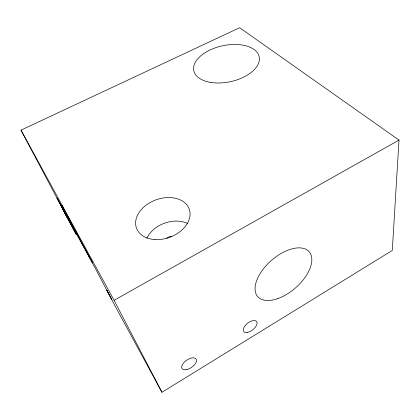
<?xml version="1.0" encoding="UTF-8"?>
<svg xmlns="http://www.w3.org/2000/svg" width="420" height="420" viewBox="0 0 420 420"><rect width="100%" height="100%" fill="white"/><g stroke="black" fill="none" stroke-linecap="round" stroke-linejoin="round"><path stroke-width="0.63" d="M76.146 234.371L21 130.132L239.663 27.725L399 140.091L392.296 250.435L161.957 392.275L115.217 306.269L96.217 270.06L56.968 197.988L76.146 234.371L77.306 233.762M161.957 392.275L114.093 300.31L399 140.091M21 130.132L114.093 300.31M65.063 213.407C57.509 199.505 72.907 227.981 65.273 213.922M166.84 238.282A6.521 4.83 -20.3 0 1 171.392 236.334M146.827 238.266A26.864 19.918 -20.3 0 1 187.425 223.414M92.3 262.311L74.702 229.987L61.677 205.028L92.3 262.311M106.974 290.435L106.832 290.194L111.599 299.103L106.974 290.435M277.961 298.541A34.12 18.275 -41.1 0 0 310.317 253.386A34.12 18.275 -41.1 0 0 262.064 270.648A34.12 18.275 -41.1 0 0 277.961 298.541M186.874 369.569A8.526 4.358 -34.5 0 0 196.355 359.415A8.526 4.358 -34.5 0 0 184.044 362.418A8.526 4.358 -34.5 0 0 186.874 369.569M247.601 332.377A8.18 4.174 -38.1 0 0 257.024 322.381A8.18 4.174 -38.1 0 0 245.868 324.802A8.18 4.174 -38.1 0 0 247.601 332.377M154.933 239.552A28.046 19.95 -19.8 0 0 189.357 209.475A28.046 19.95 -19.8 0 0 144.202 206.703A28.046 19.95 -19.8 0 0 154.933 239.552M210.777 82.425A33.437 18.375 -12 0 0 259.408 58.448A33.437 18.375 -12 0 0 209.281 50.342A33.437 18.375 -12 0 0 210.777 82.425"/></g></svg>
